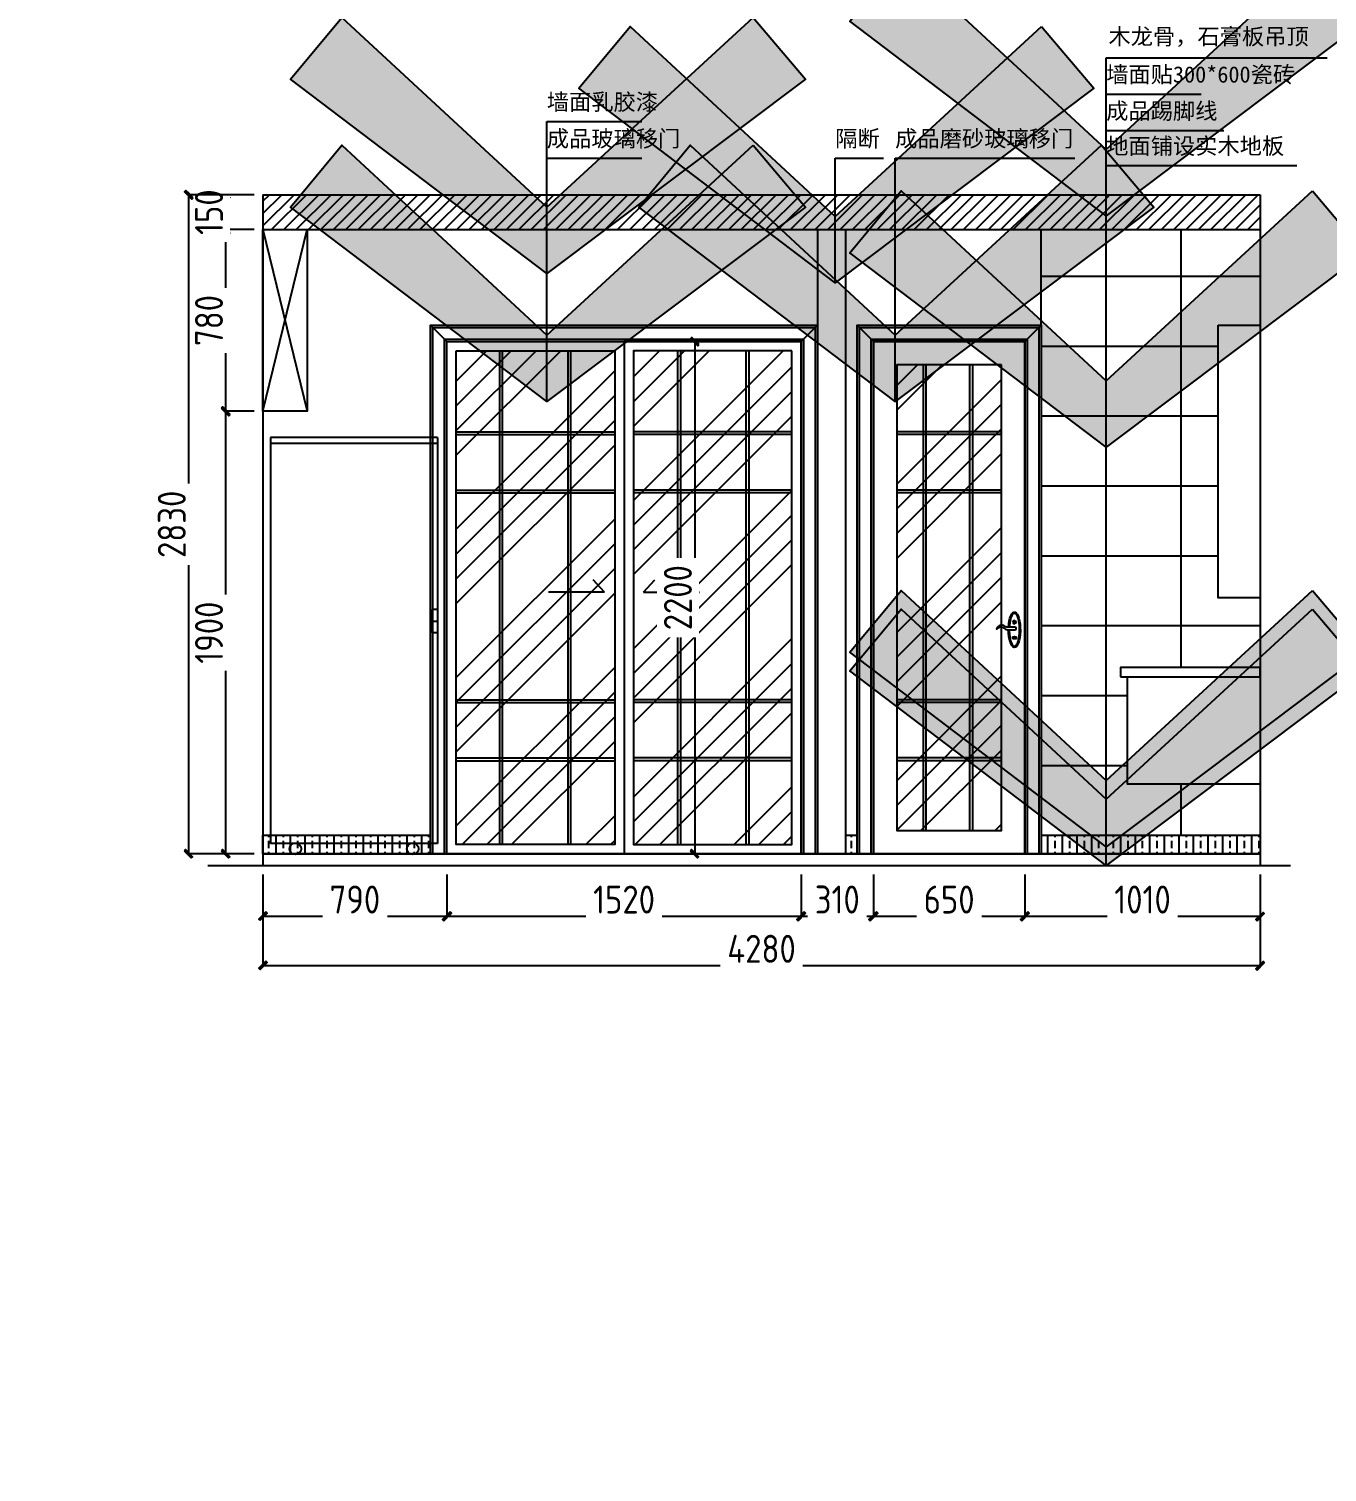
# Model space of a CAD drawing. Extents: x -74236 to 286982, y -14633 to 132816.
# Drawn here: x 114154 to 119725, y 119705 to 125901 of the extents above; entities that cross this region are included whole.
import ezdxf
from ezdxf.xclip import XClip

# ---------------------------------------------------------------- set-up
doc = ezdxf.new("R2010")
doc.units = 0
doc.header["$LTSCALE"] = 10
doc.header["$MEASUREMENT"] = 0
doc.header["$XCLIPFRAME"] = 2
doc.header["$PDSIZE"] = 5
for name, color, linetype in [('10立面', 3, 'Continuous'), ('1活动家具', 4, 'Continuous'), ('2改建新建', 7, 'Continuous'), ('5顶面布置', 3, 'Continuous'), ('8强弱电布置', 3, 'Continuous'), ('JIAJU', 4, 'Continuous'), ('中', 33, 'Continuous'), ('中粗', 143, 'Continuous'), ('图框', 4, 'Continuous'), ('细', 126, 'Continuous'), ('虚线', 47, 'Continuous')]:
    doc.layers.add(name, color=color, linetype=linetype)
doc.styles.get("Standard").update_dxf_attribs({"font": 'gbenor.shx', "bigfont": 'gbcbig.shx'})
doc.dimstyles.new('pw40', dxfattribs={"dimscale": 40, "dimtxt": 1.8, "dimasz": 0.04, "dimexe": 0, "dimexo": 0.625, "dimgap": 0.2, "dimtad": 1, "dimdec": 0, "dimrnd": 0.05, "dimdsep": 46, "dimtxsty": 'Standard', "dimblk": 'BZ', "dimcen": 0.06, "dimclrd": 127, "dimclre": 127, "dimclrt": 1, "dimadec": 0, "dimazin": 0, "dimtfac": 1, "dimtdec": 0, "dimtix": 1, "dimtmove": 2, "dimatfit": 3, "dimldrblk": 'jt', "dimfxl": 1, "dimtvp": 1, "dimtolj": 1, "dimtzin": 0, "dimarcsym": 0})
doc.dimstyles.new('wl20', dxfattribs={"dimscale": 60, "dimtxt": 1.8, "dimasz": 0.03, "dimexe": 0, "dimexo": 0.625, "dimgap": 0.2, "dimtad": 1, "dimdec": 0, "dimrnd": 0.05, "dimdsep": 46, "dimtxsty": 'Standard', "dimblk": 'BZ', "dimcen": 0.06, "dimclrd": 127, "dimclre": 127, "dimclrt": 1, "dimadec": 0, "dimazin": 0, "dimtfac": 1, "dimtdec": 0, "dimtix": 1, "dimtmove": 2, "dimatfit": 3, "dimldrblk": 'jt', "dimfxl": 1, "dimtvp": 1, "dimtfill": 1, "dimtolj": 1, "dimtzin": 0, "dimarcsym": 0})
pattern_1 = [(45, (-2319.34, 35992.13), (-318.198, 318.198), []), (45, (-2213.27, 35992.13), (-318.198, 318.198), []), (45, (-2107.2, 35992.13), (-318.198, 318.198), []), (45, (-2001.14, 35992.13), (-318.198, 318.198), [])]

# ---------------------------------------------------------------- blocks, each defined once
blk = doc.blocks.new('verh35')
at = {"color": 4}
for p, q in [((-177923, -193263.9), (-177759.7, -193358.2)), ((-177759.7, -193358.2), (-177966.5, -193716.4)), ((-177966.5, -193716.4), (-178130.3, -193623))]:
    blk.add_line(p, q, dxfattribs=at)
blk.add_arc((-178049.6, -193430.2), 209, 52.72154, 247.27846, dxfattribs=at)
at = {"color": 8, "ltscale": 8}
blk.add_arc((-177962.9, -193480.3), 220, 79.55082, 220.44918, dxfattribs=at)
blk = doc.blocks.new('43y3y3herf')
at = {"color": 4}
for p, q in [((-177380.3, -193187.5), (-177288, -193023.1)), ((-177020.7, -193391.8), (-177380.3, -193187.5)), ((-176927.5, -193227.9), (-177020.7, -193391.8))]:
    blk.add_line(p, q, dxfattribs=at)
blk.add_arc((-177094.7, -193102.4), 209, 323.12024, 157.67716, dxfattribs=at)
at = {"color": 8, "ltscale": 8}
blk.add_arc((-177144.2, -193189.5), 220, 349.94952, 130.84788, dxfattribs=at)
blk = doc.blocks.new('270')
at = {"color": 4}
blk.add_circle((10142.8, -40166.4), 500, dxfattribs=at)
at = {"color": 8, "linetype": 'Continuous', "ltscale": 5}
blk.add_circle((10142.8, -40166.4), 420, dxfattribs=at)
at = {"color": 8}
blk.add_blockref('43y3y3herf', (187597.4, 153652.8), dxfattribs=at)
for name, p, rotation in [('verh35', (206484.6, 134410.9), 354.0984126523752), ('43y3y3herf', (40981.6, -301154.5), 229.2262715882117)]:
    blk.add_blockref(name, p, dxfattribs=dict(at, rotation=rotation))
at = {"color": 8, "xscale": -1}
for name, p, rotation in [('verh35', (-35762.1, 218516.7), 327.6077461319526), ('43y3y3herf', (-163139.1, -237770.3), 96.26653595320721)]:
    blk.add_blockref(name, p, dxfattribs=dict(at, rotation=rotation))
blk = doc.blocks.new('adsz')
h = blk.add_hatch(color=252)
h.dxf.hatch_style = 1
h.paths.add_polyline_path([(93345.7, 123939.6), (92745.7, 123939.6), (92745.7, 124319.6), (92525.7, 124319.6), (92525.7, 123939.6), (92525.7, 123719.6), (93345.7, 123719.6)])
h.paths.add_polyline_path([(94475.7, 123939.6), (94255.7, 123939.6), (94255.7, 123719.6), (94255.7, 121999.6), (94475.7, 121999.6), (94475.7, 122999.6), (94673.5, 122999.6), (94673.5, 123219.6), (94475.7, 123219.6)])
h.paths.add_polyline_path([(94475.7, 120879.6), (94255.7, 120879.6), (94255.7, 119729.6), (95435.7, 119729.6), (95435.7, 119949.6), (94475.7, 119949.6)])
h.paths.add_polyline_path([(99783.3, 119949.6), (97454.4, 119949.6), (97454.4, 119729.6), (99783.3, 119729.6)])
h.paths.add_polyline_path([(99375.7, 122079.6), (99155.7, 122079.6), (99155.7, 121919.6), (98095.7, 121919.6), (98095.7, 122079.6), (97875.7, 122079.6), (97875.7, 121699.6), (99375.7, 121699.6)])
h.paths.add_polyline_path([(98095.7, 123219.6), (96135.7, 123219.6), (96135.7, 123409.6), (95895.7, 123409.6), (95895.7, 123219.6), (95895.7, 122999.6), (97875.7, 122999.6), (97875.7, 122879.6), (98095.7, 122879.6)])
h.paths.add_polyline_path([(100628.3, 123219.6), (99155.7, 123219.6), (99155.7, 122879.6), (99375.7, 122879.6), (99375.7, 122999.6), (100628.3, 122999.6)])
h.paths.add_polyline_path([(103045.7, 123219.6), (102825.7, 123219.6), (102097.3, 123219.6), (102097.3, 122999.6), (102825.7, 122999.6), (102825.7, 122319.6), (103045.7, 122319.6), (103045.7, 122999.6)])
h.paths.add_polyline_path([(103045.7, 120609.6), (102825.7, 120609.6), (102825.7, 119949.6), (101830.1, 119949.6), (101830.1, 119729.6), (103045.7, 119729.6)])
at = {"color": 0}
for p, q in [((98095.7, 123219.6), (94475.7, 123219.6)), ((97875.7, 122999.6), (94475.7, 122999.6))]:
    blk.add_line(p, q, dxfattribs=at)
at = {"layer": '1活动家具', "color": 251}
blk.add_line((96427.6, 123219.6), (97777.6, 123519.6), dxfattribs=at)
at = {"layer": '1活动家具'}
blk.add_lwpolyline([(96427.6, 123519.6), (97777.6, 123519.6), (97777.6, 123219.6), (96427.6, 123219.6)], close=True, dxfattribs=at)
at = {"rotation": 165.163391754127}
blk.add_blockref('270', (96726.2, 83146.1), dxfattribs=at)
blk = doc.blocks.new('A$C0C8B7CAA')
at = {"layer": '中'}
blk.add_lwpolyline([(27.1, 96.6), (59.8, 96.6, 0.134726), (68.5, 99, -0.033728), (79.5, 104.6, -0.242394), (101.3, 102.9, -0.069166), (110.5, 95.3, -0.089556), (114, 89.8, -0.492531), (113.1, 88.1, -0.187561), (110.5, 89.3, 0.065348), (99.5, 96.8, 0.247741), (80.4, 95.7, 0.042739), (76.3, 92.1, -0.058223), (69, 86.5, -0.093485), (61, 84.6), (26.5, 84.6, -0.610405), (20.6, 93.8, -0.219428), (27.1, 96.6)], format="xyb", dxfattribs=at)
blk.add_ellipse((28.2, 84.8), major_axis=(0, 84.8), ratio=0.333071, start_param=-1.430728, end_param=4.710131, dxfattribs=at)
at = {"layer": '细'}
for p, q in [((28.2, 124.4), (28.2, 117.2)), ((19, 42.8), (19, 50.5)), ((38.2, 50.5), (38.2, 42.8))]:
    blk.add_line(p, q, dxfattribs=at)
blk.add_circle((28.2, 120.8), 7.55, dxfattribs=at)
for centre, start, end in [((28.6, 16.9), 74.06118, 105.93882), ((28.6, 76.3), 254.06118, 285.93882)]:
    blk.add_arc(centre, 34.9, start, end, dxfattribs=at)
at = {"layer": '虚线'}
for p, q in [((21, 48.5), (19, 50.5)), ((21, 44.8), (19, 42.8)), ((21, 48.5), (36.2, 48.5)), ((21, 44.8), (21, 48.5)), ((36.2, 44.8), (21, 44.8)), ((36.2, 48.5), (38.2, 50.5)), ((36.2, 48.5), (36.2, 44.8)), ((36.2, 44.8), (38.2, 42.8))]:
    blk.add_line(p, q, dxfattribs=at)
blk.add_circle((28.2, 120.8), 5.03, dxfattribs=at)
blk.add_open_spline([(51.2, 96.4), (51, 99.9), (50.7, 103.4), (49.8, 113.6), (48.9, 120.1), (46.6, 132.1), (45.2, 137.7), (42.4, 146.2), (41.1, 149.5), (38.6, 154.7), (37.4, 156.7), (35.3, 159.8), (34.4, 160.9), (32.7, 162.5), (32, 163.1), (30.7, 163.9), (30.1, 164.2), (29.1, 164.5), (28.7, 164.6), (27.9, 164.6), (27.5, 164.5), (26.7, 164.3), (26.2, 164.2), (25.2, 163.7), (24.7, 163.3), (23.5, 162.4), (22.9, 161.9), (21.1, 159.9), (19.9, 158.2), (17.4, 154.1), (16.2, 151.7), (14, 146.2), (12.9, 143.1), (10.9, 136.4), (10, 132.7), (7.9, 122.9), (6.9, 116.3), (5.5, 102.7), (5.1, 95.6), (4.9, 81.3), (5.1, 74.1), (6.1, 60.2), (6.9, 53.4), (9, 40.8), (10.4, 34.9), (13.1, 25.6), (14.4, 22), (17, 16.2), (18.2, 14), (20.4, 10.6), (21.4, 9.3), (23.2, 7.4), (23.9, 6.8), (25.3, 5.8), (26, 5.4), (27, 5.1), (27.4, 5), (28.2, 4.9), (28.6, 5), (29.4, 5.1), (29.9, 5.2), (30.8, 5.7), (31.4, 6), (32.5, 6.8), (33.1, 7.4), (34.4, 8.6), (35, 9.4), (37, 12.1), (38.4, 14.4), (41, 19.9), (42.3, 23.1), (44.7, 30.2), (45.7, 34.1), (47.6, 42.5), (48.5, 47), (50.1, 58.5), (50.8, 65.8), (51.3, 76.9), (51.4, 80.8), (51.4, 84.6)], degree=3, knots=[4.852458, 4.852458, 4.852458, 4.852458, 4.981542, 4.981542, 5.234405, 5.234405, 5.487269, 5.487269, 5.678548, 5.678548, 5.836151, 5.836151, 5.966468, 5.966468, 6.075103, 6.075103, 6.183738, 6.183738, 6.272621, 6.272621, 6.361504, 6.361504, 6.450388, 6.450388, 6.539271, 6.539271, 6.628154, 6.628154, 6.794369, 6.794369, 6.960584, 6.960584, 7.126799, 7.126799, 7.293014, 7.293014, 7.551124, 7.551124, 7.809233, 7.809233, 8.067343, 8.067343, 8.325453, 8.325453, 8.583563, 8.583563, 8.783844, 8.783844, 8.947963, 8.947963, 9.083287, 9.083287, 9.19593, 9.19593, 9.308573, 9.308573, 9.397648, 9.397648, 9.486723, 9.486723, 9.575798, 9.575798, 9.664874, 9.664874, 9.753949, 9.753949, 9.843024, 9.843024, 10.028868, 10.028868, 10.214713, 10.214713, 10.400557, 10.400557, 10.586402, 10.586402, 10.855763, 10.855763, 10.993317, 10.993317, 10.993317, 10.993317], dxfattribs=at)
blk = doc.blocks.new('BZ')
at = {"layer": '图框', "linetype": 'Continuous'}
blk.add_hatch(color=2, dxfattribs=at).paths.add_polyline_path([(9.6, 6.5), (6.6, 9.4), (-10.5, -7.5), (-7.4, -10.7)])
blk.add_lwpolyline([(-7.4, -10.7), (9.6, 6.5), (6.6, 9.4), (-10.5, -7.5), (-7.4, -10.7)], dxfattribs=at)
blk = doc.blocks.new('*D63')
at = {"layer": '1活动家具', "color": 127, "lineweight": -2, "transparency": 16777216}
for p, q in [((115120.5, 124259), (114998.9, 124259)), ((114998.9, 122360.8), (114998.9, 124257.2)), ((115120.5, 122359), (114998.9, 122359))]:
    blk.add_line(p, q, dxfattribs=at)
at = {"layer": 'Defpoints', "color": 0, "transparency": 16777216}
for p in [(114998.9, 124259), (115158, 124259), (115158, 122359)]:
    blk.add_point(p, dxfattribs=at)
at = {"layer": '1活动家具', "color": 127, "lineweight": -2, "transparency": 16777216, "xscale": 1.8, "yscale": 1.8, "zscale": 1.8}
for p, rotation in [((114998.9, 124259), 90), ((114998.9, 122359), 270)]:
    blk.add_blockref('BZ', p, dxfattribs=dict(at, rotation=rotation))
at = {"layer": '1活动家具', "color": 1, "transparency": 16777216, "insert": (114926.9, 123309), "char_height": 120, "attachment_point": 5, "rotation": 90, "bg_fill": 3, "box_fill_scale": 1.25, "bg_fill_color": 256, "bg_fill_true_color": 13158600, "bg_fill_transparency": 0}
blk.add_mtext('\\A1;1900', dxfattribs=at)
blk = doc.blocks.new('jt')
at = {"layer": '图框', "linetype": 'Continuous'}
blk.add_hatch(color=2, dxfattribs=at).paths.add_polyline_path([(-22, 17.7), (-16.7, 22.2), (0, 0), (-16.7, -22), (-22, -17.6), (-5.7, 0)])
blk.add_lwpolyline([(-22, 17.7), (-16.7, 22.2), (0, 0), (-16.7, -22), (-22, -17.6), (-5.7, 0), (-22, 17.7)], dxfattribs=at)
blk = doc.blocks.new('*D64')
at = {"layer": '1活动家具', "color": 127, "lineweight": -2, "transparency": 16777216}
for p, q in [((115120.5, 125039), (114998.9, 125039)), ((114998.9, 124260.8), (114998.9, 125037.2)), ((115120.5, 124259), (114998.9, 124259))]:
    blk.add_line(p, q, dxfattribs=at)
at = {"layer": 'Defpoints', "color": 0, "transparency": 16777216}
for p in [(114998.9, 125039), (115158, 125039), (115158, 124259)]:
    blk.add_point(p, dxfattribs=at)
at = {"layer": '1活动家具', "color": 127, "lineweight": -2, "transparency": 16777216, "xscale": 1.8, "yscale": 1.8, "zscale": 1.8}
for p, rotation in [((114998.9, 125039), 90), ((114998.9, 124259), 270)]:
    blk.add_blockref('BZ', p, dxfattribs=dict(at, rotation=rotation))
at = {"layer": '1活动家具', "color": 1, "transparency": 16777216, "insert": (114926.9, 124649), "char_height": 120, "attachment_point": 5, "rotation": 90, "bg_fill": 3, "box_fill_scale": 1.25, "bg_fill_color": 256, "bg_fill_true_color": 13158600, "bg_fill_transparency": 0}
blk.add_mtext('\\A1;780', dxfattribs=at)
blk = doc.blocks.new('*D65')
at = {"layer": '1活动家具', "color": 127, "lineweight": -2, "transparency": 16777216}
for p, q in [((114998.9, 125190.8), (114998.9, 125192.6)), ((115120.5, 125189), (114998.9, 125189)), ((114998.9, 125039), (114998.9, 125189)), ((115120.5, 125039), (114998.9, 125039)), ((114998.9, 125037.2), (114998.9, 125035.4))]:
    blk.add_line(p, q, dxfattribs=at)
at = {"layer": 'Defpoints', "color": 0, "transparency": 16777216}
for p in [(115158, 125189), (115158, 125039)]:
    blk.add_point(p, dxfattribs=at)
at = {"layer": '1活动家具', "color": 127, "lineweight": -2, "transparency": 16777216, "xscale": 1.8, "yscale": 1.8, "zscale": 1.8}
for p, rotation in [((114998.9, 125189), 270), ((114998.9, 125039), 90)]:
    blk.add_blockref('BZ', p, dxfattribs=dict(at, rotation=rotation))
at = {"layer": '1活动家具', "color": 1, "transparency": 16777216, "insert": (114926.9, 125114), "char_height": 120, "attachment_point": 5, "rotation": 90, "bg_fill": 3, "box_fill_scale": 1.25, "bg_fill_color": 256, "bg_fill_true_color": 13158600, "bg_fill_transparency": 0}
blk.add_mtext('\\A1;150', dxfattribs=at)
at = {"layer": 'Defpoints', "color": 0, "transparency": 16777216}
blk.add_point((114998.9, 125189), dxfattribs=at)
blk = doc.blocks.new('*D66')
at = {"layer": '1活动家具', "color": 127, "lineweight": -2, "transparency": 16777216}
for p, q in [((115120.5, 125189), (114839.3, 125189)), ((114839.3, 125187.2), (114839.3, 122360.8)), ((115120.5, 122359), (114839.3, 122359))]:
    blk.add_line(p, q, dxfattribs=at)
at = {"layer": 'Defpoints', "color": 0, "transparency": 16777216}
for p in [(115158, 125189), (114839.3, 122359), (115158, 122359)]:
    blk.add_point(p, dxfattribs=at)
at = {"layer": '1活动家具', "color": 127, "lineweight": -2, "transparency": 16777216, "xscale": 1.8, "yscale": 1.8, "zscale": 1.8}
for p, rotation in [((114839.3, 125189), 90), ((114839.3, 122359), 270)]:
    blk.add_blockref('BZ', p, dxfattribs=dict(at, rotation=rotation))
at = {"layer": '1活动家具', "color": 1, "transparency": 16777216, "insert": (114767.3, 123774), "char_height": 120, "attachment_point": 5, "rotation": 90, "bg_fill": 3, "box_fill_scale": 1.25, "bg_fill_color": 256, "bg_fill_true_color": 13158600, "bg_fill_transparency": 0}
blk.add_mtext('\\A1;2830', dxfattribs=at)
blk = doc.blocks.new('*D67')
at = {"layer": '1活动家具', "color": 127, "lineweight": -2, "transparency": 16777216}
for p, q in [((115158, 122271.5), (115158, 122091.3)), ((115948, 122271.5), (115948, 122091.3)), ((115159.8, 122091.3), (115946.2, 122091.3))]:
    blk.add_line(p, q, dxfattribs=at)
at = {"layer": 'Defpoints', "color": 0, "transparency": 16777216}
for p in [(115158, 122309), (115948, 122309), (115948, 122091.3)]:
    blk.add_point(p, dxfattribs=at)
at = {"layer": '1活动家具', "color": 127, "lineweight": -2, "transparency": 16777216, "xscale": 1.8, "yscale": 1.8, "zscale": 1.8, "rotation": 180}
blk.add_blockref('BZ', (115158, 122091.3), dxfattribs=at)
at = {"layer": '1活动家具', "color": 127, "lineweight": -2, "transparency": 16777216, "xscale": 1.8, "yscale": 1.8, "zscale": 1.8}
blk.add_blockref('BZ', (115948, 122091.3), dxfattribs=at)
at = {"layer": '1活动家具', "color": 1, "transparency": 16777216, "insert": (115553, 122163.3), "char_height": 120, "attachment_point": 5, "bg_fill": 3, "box_fill_scale": 1.25, "bg_fill_color": 256, "bg_fill_true_color": 13158600, "bg_fill_transparency": 0}
blk.add_mtext('\\A1;790', dxfattribs=at)
blk = doc.blocks.new('*D68')
at = {"layer": '1活动家具', "color": 127, "lineweight": -2, "transparency": 16777216}
for p, q in [((115948, 122271.5), (115948, 122091.3)), ((117468, 122271.5), (117468, 122091.3)), ((115949.8, 122091.3), (117466.2, 122091.3))]:
    blk.add_line(p, q, dxfattribs=at)
at = {"layer": 'Defpoints', "color": 0, "transparency": 16777216}
for p in [(115948, 122309), (117468, 122309), (117468, 122091.3)]:
    blk.add_point(p, dxfattribs=at)
at = {"layer": '1活动家具', "color": 127, "lineweight": -2, "transparency": 16777216, "xscale": 1.8, "yscale": 1.8, "zscale": 1.8, "rotation": 180}
blk.add_blockref('BZ', (115948, 122091.3), dxfattribs=at)
at = {"layer": '1活动家具', "color": 127, "lineweight": -2, "transparency": 16777216, "xscale": 1.8, "yscale": 1.8, "zscale": 1.8}
blk.add_blockref('BZ', (117468, 122091.3), dxfattribs=at)
at = {"layer": '1活动家具', "color": 1, "transparency": 16777216, "insert": (116708, 122163.3), "char_height": 120, "attachment_point": 5, "bg_fill": 3, "box_fill_scale": 1.25, "bg_fill_color": 256, "bg_fill_true_color": 13158600, "bg_fill_transparency": 0}
blk.add_mtext('\\A1;1520', dxfattribs=at)
blk = doc.blocks.new('*D69')
at = {"layer": '1活动家具', "color": 127, "lineweight": -2, "transparency": 16777216}
for p, q in [((117468, 122271.5), (117468, 122091.3)), ((117778, 122271.5), (117778, 122091.3)), ((117469.8, 122091.3), (117776.2, 122091.3))]:
    blk.add_line(p, q, dxfattribs=at)
at = {"layer": 'Defpoints', "color": 0, "transparency": 16777216}
for p in [(117468, 122309), (117778, 122309)]:
    blk.add_point(p, dxfattribs=at)
at = {"layer": '1活动家具', "color": 127, "lineweight": -2, "transparency": 16777216, "xscale": 1.8, "yscale": 1.8, "zscale": 1.8, "rotation": 180}
blk.add_blockref('BZ', (117468, 122091.3), dxfattribs=at)
at = {"layer": '1活动家具', "color": 127, "lineweight": -2, "transparency": 16777216, "xscale": 1.8, "yscale": 1.8, "zscale": 1.8}
blk.add_blockref('BZ', (117778, 122091.3), dxfattribs=at)
at = {"layer": '1活动家具', "color": 1, "transparency": 16777216, "insert": (117623, 122163.3), "char_height": 120, "attachment_point": 5, "bg_fill": 3, "box_fill_scale": 1.25, "bg_fill_color": 256, "bg_fill_true_color": 13158600, "bg_fill_transparency": 0}
blk.add_mtext('\\A1;310', dxfattribs=at)
at = {"layer": 'Defpoints', "color": 0, "transparency": 16777216}
blk.add_point((117778, 122091.3), dxfattribs=at)
blk = doc.blocks.new('*D70')
at = {"layer": '1活动家具', "color": 127, "lineweight": -2, "transparency": 16777216}
for p, q in [((117778, 122271.5), (117778, 122091.3)), ((118428, 122271.5), (118428, 122091.3)), ((117779.8, 122091.3), (118426.2, 122091.3))]:
    blk.add_line(p, q, dxfattribs=at)
at = {"layer": 'Defpoints', "color": 0, "transparency": 16777216}
for p in [(117778, 122309), (118428, 122309), (118428, 122091.3)]:
    blk.add_point(p, dxfattribs=at)
at = {"layer": '1活动家具', "color": 127, "lineweight": -2, "transparency": 16777216, "xscale": 1.8, "yscale": 1.8, "zscale": 1.8, "rotation": 180}
blk.add_blockref('BZ', (117778, 122091.3), dxfattribs=at)
at = {"layer": '1活动家具', "color": 127, "lineweight": -2, "transparency": 16777216, "xscale": 1.8, "yscale": 1.8, "zscale": 1.8}
blk.add_blockref('BZ', (118428, 122091.3), dxfattribs=at)
at = {"layer": '1活动家具', "color": 1, "transparency": 16777216, "insert": (118103, 122163.3), "char_height": 120, "attachment_point": 5, "bg_fill": 3, "box_fill_scale": 1.25, "bg_fill_color": 256, "bg_fill_true_color": 13158600, "bg_fill_transparency": 0}
blk.add_mtext('\\A1;650', dxfattribs=at)
blk = doc.blocks.new('*D71')
at = {"layer": '1活动家具', "color": 127, "lineweight": -2, "transparency": 16777216}
for p, q in [((118428, 122271.5), (118428, 122091.3)), ((119438, 122271.5), (119438, 122091.3)), ((118429.8, 122091.3), (119436.2, 122091.3))]:
    blk.add_line(p, q, dxfattribs=at)
at = {"layer": 'Defpoints', "color": 0, "transparency": 16777216}
for p in [(118428, 122309), (119438, 122309), (119438, 122091.3)]:
    blk.add_point(p, dxfattribs=at)
at = {"layer": '1活动家具', "color": 127, "lineweight": -2, "transparency": 16777216, "xscale": 1.8, "yscale": 1.8, "zscale": 1.8, "rotation": 180}
blk.add_blockref('BZ', (118428, 122091.3), dxfattribs=at)
at = {"layer": '1活动家具', "color": 127, "lineweight": -2, "transparency": 16777216, "xscale": 1.8, "yscale": 1.8, "zscale": 1.8}
blk.add_blockref('BZ', (119438, 122091.3), dxfattribs=at)
at = {"layer": '1活动家具', "color": 1, "transparency": 16777216, "insert": (118933, 122163.3), "char_height": 120, "attachment_point": 5, "bg_fill": 3, "box_fill_scale": 1.25, "bg_fill_color": 256, "bg_fill_true_color": 13158600, "bg_fill_transparency": 0}
blk.add_mtext('\\A1;1010', dxfattribs=at)
blk = doc.blocks.new('*D72')
at = {"layer": '1活动家具', "color": 127, "lineweight": -2, "transparency": 16777216}
for p, q in [((115158, 122271.5), (115158, 121879.8)), ((119438, 122271.5), (119438, 121879.8)), ((115159.8, 121879.8), (119436.2, 121879.8))]:
    blk.add_line(p, q, dxfattribs=at)
at = {"layer": 'Defpoints', "color": 0, "transparency": 16777216}
for p in [(115158, 122309), (119438, 122309), (119438, 121879.8)]:
    blk.add_point(p, dxfattribs=at)
at = {"layer": '1活动家具', "color": 127, "lineweight": -2, "transparency": 16777216, "xscale": 1.8, "yscale": 1.8, "zscale": 1.8, "rotation": 180}
blk.add_blockref('BZ', (115158, 121879.8), dxfattribs=at)
at = {"layer": '1活动家具', "color": 127, "lineweight": -2, "transparency": 16777216, "xscale": 1.8, "yscale": 1.8, "zscale": 1.8}
blk.add_blockref('BZ', (119438, 121879.8), dxfattribs=at)
at = {"layer": '1活动家具', "color": 1, "transparency": 16777216, "insert": (117298, 121951.8), "char_height": 120, "attachment_point": 5, "bg_fill": 3, "box_fill_scale": 1.25, "bg_fill_color": 256, "bg_fill_true_color": 13158600, "bg_fill_transparency": 0}
blk.add_mtext('\\A1;4280', dxfattribs=at)
blk = doc.blocks.new('*D73')
at = {"layer": '1活动家具', "color": 127, "lineweight": -2, "transparency": 16777216}
for p, q in [((117050.5, 124559), (117011.1, 124559)), ((117011.1, 124557.2), (117011.1, 122360.8)), ((117021.2, 122359), (117011.1, 122359))]:
    blk.add_line(p, q, dxfattribs=at)
at = {"layer": 'Defpoints', "color": 0, "transparency": 16777216}
for p in [(117088, 124559), (117011.1, 122359), (117058.7, 122359)]:
    blk.add_point(p, dxfattribs=at)
at = {"layer": '1活动家具', "color": 127, "lineweight": -2, "transparency": 16777216, "xscale": 1.8, "yscale": 1.8, "zscale": 1.8}
for p, rotation in [((117011.1, 124559), 90), ((117011.1, 122359), 270)]:
    blk.add_blockref('BZ', p, dxfattribs=dict(at, rotation=rotation))
at = {"layer": '1活动家具', "color": 1, "transparency": 16777216, "insert": (116939.1, 123459), "char_height": 120, "attachment_point": 5, "rotation": 90, "bg_fill": 3, "box_fill_scale": 1.25, "bg_fill_color": 256, "bg_fill_true_color": 13158600, "bg_fill_transparency": 0}
blk.add_mtext('\\A1;2200', dxfattribs=at)

msp = doc.modelspace()

# ---------------------------------------------------------------- hatches: boundary and pattern name
at = {"layer": '2改建新建'}
h = msp.add_hatch(dxfattribs=at)
h.set_pattern_fill('ANSI31', color=251, scale=300)
h.set_pattern_definition([(45, (19022.273, 758.47), (-26.516504, 26.516504), [])])
h.paths.add_polyline_path([(119438, 125039), (119438, 125189), (115158, 125189), (115158, 125039)])
at = {"layer": '5顶面布置'}
h = msp.add_hatch(dxfattribs=at)
h.set_pattern_fill('ANSI33', color=251, scale=250, angle=45, double=1)
h.set_pattern_definition([(90, (10277.135, 758.47), (-62.5, 1e-14), []), (90, (10308.385, 789.72), (-62.5, 1e-14), [31.25, -15.625])])
h.paths.add_polyline_path([(115878, 122359), (115878, 122439), (115158, 122439), (115158, 122359)])
h.paths.add_polyline_path([(118498, 122439), (118498, 122359), (119438, 122359), (119438, 122439)])
h.paths.add_polyline_path([(117658, 122439), (117658, 122359), (117708, 122359), (117708, 122439)])
at = {"layer": '8强弱电布置'}
h = msp.add_hatch(dxfattribs=at)
h.set_pattern_fill('ANSI34', color=251, scale=600, style=0)
h.set_pattern_definition(pattern_1)
h.paths.add_polyline_path([(116668, 124519), (115988, 124519), (115988, 122399), (116668, 122399)])
h = msp.add_hatch(dxfattribs=at)
h.set_pattern_fill('ANSI34', color=251, scale=600, style=0)
h.set_pattern_definition(pattern_1)
h.paths.add_polyline_path([(116748, 124519), (117428, 124519), (117428, 122399), (116748, 122399)])
h = msp.add_hatch(dxfattribs=at)
h.set_pattern_fill('ANSI34', color=251, scale=600, style=0)
h.set_pattern_definition([(45, (-1359.34, 35892.13), (-318.198, 318.198), []), (45, (-1253.27, 35892.13), (-318.198, 318.198), []), (45, (-1147.2, 35892.13), (-318.198, 318.198), []), (45, (-1041.14, 35892.13), (-318.198, 318.198), [])])
h.paths.add_polyline_path([(118328, 122459), (117878, 122459), (117878, 124459), (118328, 124459)])

# ---------------------------------------------------------------- linework, layer by layer
at = {"layer": '1活动家具', "color": 0}
for p, q in [((119438, 125189), (119438, 122309)), ((118498, 124629), (118498, 125039)), ((116624.7, 123482.1), (116575.5, 123536.3)), ((116791.2, 123482.1), (116840.4, 123536.3)), ((116624.7, 123482.1), (116383.8, 123482.1)), ((116791.2, 123482.1), (117032.2, 123482.1))]:
    msp.add_line(p, q, dxfattribs=at)
at = {"layer": '1活动家具', "color": 3}
for p, q in [((117538, 125039), (117538, 122359)), ((117658, 125039), (117658, 122359))]:
    msp.add_line(p, q, dxfattribs=at)
at = {"layer": '1活动家具', "color": 251}
for p, q in [((119098, 123159), (119098, 125039)), ((118498, 124839), (119438, 124839)), ((118498, 124539), (119258, 124539)), ((118498, 124239), (119258, 124239)), ((118498, 123939), (119258, 123939)), ((118498, 123639), (119258, 123639)), ((118498, 123339), (119438, 123339)), ((118498, 123039), (118868, 123039)), ((118498, 122739), (118868, 122739)), ((119098, 122439), (119098, 122659))]:
    msp.add_line(p, q, dxfattribs=at)
at = {"layer": '1活动家具', "color": 252}
for p, q in [((115948, 124559), (115878, 124629)), ((117468, 124559), (117538, 124629)), ((117778, 124559), (117708, 124629)), ((118428, 124559), (118498, 124629))]:
    msp.add_line(p, q, dxfattribs=at)
at = {"layer": '1活动家具', "color": 0}
msp.add_lwpolyline([(115158, 125039), (115348, 125039), (115348, 124259), (115158, 124259)], close=True, dxfattribs=at)
at = {"layer": '1活动家具', "color": 3}
for points in [[(115878, 122359), (115878, 124629), (117538, 124629), (117538, 122359)], [(117708, 122359), (117708, 124629), (118498, 124629), (118498, 122359)], [(115948, 122359), (115948, 124559), (117468, 124559), (117468, 122359)], [(117778, 122359), (117778, 124559), (118428, 124559), (118428, 122359)]]:
    msp.add_lwpolyline(points, dxfattribs=at)
at = {"layer": '1活动家具', "color": 252}
for points in [[(115888, 122359), (115888, 124619), (117528, 124619), (117528, 122359)], [(117718, 122359), (117718, 124619), (118488, 124619), (118488, 122359)], [(115938, 122359), (115938, 124569), (117478, 124569), (117478, 122359)], [(115948, 122359), (115948, 124559), (117468, 124559), (117468, 122359)], [(117768, 122359), (117768, 124569), (118438, 124569), (118438, 122359)], [(117778, 122359), (117778, 124559), (118428, 124559), (118428, 122359)]]:
    msp.add_lwpolyline(points, dxfattribs=at)
at = {"layer": '1活动家具', "color": 3}
for points in [[(119258, 124629), (119438, 124629), (119438, 123459), (119258, 123459)], [(118838, 123119), (119438, 123119), (119438, 123159), (118838, 123159)], [(118868, 123119), (119438, 123119), (119438, 122659), (118868, 122659)]]:
    msp.add_lwpolyline(points, close=True, dxfattribs=at)
at = {"layer": '2改建新建', "color": 0}
for p, q in [((115158, 125189), (115158, 122309)), ((115158, 125189), (119438, 125189)), ((115158, 125039), (119438, 125039)), ((115158, 122359), (119438, 122359)), ((114922, 122309), (119567.5, 122309))]:
    msp.add_line(p, q, dxfattribs=at)
at = {"layer": '2改建新建', "color": 251}
for p, q in [((115158, 124259), (115348, 125039)), ((115158, 125039), (115348, 124259))]:
    msp.add_line(p, q, dxfattribs=at)
at = {"layer": '2改建新建', "color": 0}
for points in [[(119438, 122359), (115158, 122359), (115158, 122439), (115878, 122439)], [(117658, 122439), (117708, 122439)], [(118498, 122439), (119438, 122439)]]:
    msp.add_lwpolyline(points, dxfattribs=at)
at = {"layer": '8强弱电布置', "color": 251}
for p, q in [((116173, 124519), (116173, 122399)), ((116185, 124519), (116185, 122399)), ((116466.3, 124519), (116466.3, 122399)), ((116478.3, 124519), (116478.3, 122399)), ((116937.6, 124519), (116937.6, 122399)), ((116949.6, 124519), (116949.6, 122399)), ((117231, 124519), (117231, 122399)), ((117243, 124519), (117243, 122399)), ((117991, 124459), (117991, 122459)), ((118003, 124459), (118003, 122459)), ((118191, 124459), (118191, 122459)), ((118203, 124459), (118203, 122459)), ((115988, 124171), (116668, 124171)), ((115988, 124159), (116668, 124159)), ((117428, 124171), (116748, 124171)), ((117428, 124159), (116748, 124159)), ((118328, 124171), (117878, 124171)), ((118328, 124159), (117878, 124159)), ((115988, 123921), (116668, 123921)), ((115988, 123909), (116668, 123909)), ((117428, 123921), (116748, 123921)), ((117428, 123909), (116748, 123909)), ((118328, 123921), (117878, 123921)), ((118328, 123909), (117878, 123909)), ((115988, 123021), (116668, 123021)), ((115988, 123009), (116668, 123009)), ((117428, 123021), (116748, 123021)), ((117428, 123009), (116748, 123009)), ((118328, 123021), (117878, 123021)), ((118328, 123009), (117878, 123009)), ((115988, 122771), (116668, 122771)), ((115988, 122759), (116668, 122759)), ((117428, 122771), (116748, 122771)), ((117428, 122759), (116748, 122759)), ((118328, 122771), (117878, 122771)), ((118328, 122759), (117878, 122759))]:
    msp.add_line(p, q, dxfattribs=at)
for points in [[(115948, 124559), (116708, 124559), (116708, 122359), (115948, 122359)], [(117468, 124559), (116708, 124559), (116708, 122359), (117468, 122359)], [(118428, 124559), (117778, 124559), (117778, 122359), (118428, 122359)], [(115988, 124519), (116668, 124519), (116668, 122399), (115988, 122399)], [(117428, 124519), (116748, 124519), (116748, 122399), (117428, 122399)], [(118328, 124459), (117878, 124459), (117878, 122459), (118328, 122459)]]:
    msp.add_lwpolyline(points, close=True, dxfattribs=at)
at = {"layer": 'JIAJU'}
for p, q in [((115191.2, 124146.5), (115191.2, 122404.6)), ((115907.6, 124146.5), (115191.2, 124146.5)), ((115907.6, 124121.5), (115191.2, 124121.5)), ((115907.6, 124146.5), (115907.6, 122404.6)), ((115882.6, 123408.8), (115882.6, 123308.8)), ((115907.6, 123408.8), (115882.6, 123408.8)), ((115882.6, 123358.8), (115907.6, 123358.8)), ((115907.6, 123308.8), (115882.6, 123308.8)), ((115907.6, 122404.6), (115191.2, 122404.6))]:
    msp.add_line(p, q, dxfattribs=at)
for centre in [(115297.5, 122381), (115801.3, 122381)]:
    msp.add_circle(centre, 25, dxfattribs=at)

# ---------------------------------------------------------------- block references
at = {"layer": '2改建新建', "color": 0}
ref = msp.add_blockref('adsz', (-8061.7, 222751.2), dxfattribs=dict(at, rotation=270))
XClip(ref).set_block_clipping_path([(94700.3861224474, 122999.6485216264), (96474.7672742818, 127739.6485216264)])
at = {"layer": '中粗', "xscale": -0.9000000001396984, "yscale": 0.9000000001396984, "zscale": 0.9000000001396984}
msp.add_blockref('A$C0C8B7CAA', (118408.6, 123245.2), dxfattribs=at)

# ---------------------------------------------------------------- texts
at = {"layer": '10立面', "char_height": 70, "width": 1312.575, "attachment_point": 1}
for s, insert in [('{\\fSimSun|b0|i0|c134|p2;\\C1;木龙骨，石膏板吊顶}', (118786.7, 125903)), ('{\\fSimSun|b0|i0|c134|p2;\\C1;墙面贴300*600瓷砖}', (118777, 125740.1)), ('{\\fSimSun|b0|i0|c134|p2;\\C1;墙面乳胶漆}', (116376.6, 125622)), ('{\\fSimSun|b0|i0|c134|p2;\\C1;成品踢脚线}', (118777, 125583.4)), ('{\\fSimSun|b0|i0|c134|p2;\\C1;成品玻璃移门}', (116376.6, 125464.8)), ('{\\fSimSun|b0|i0|c134|p2;\\C1;隔断}', (117614.3, 125464.8)), ('{\\fSimSun|b0|i0|c134|p2;\\C1;成品磨砂玻璃移门}', (117871.4, 125464.8)), ('{\\fSimSun|b0|i0|c134|p2;\\C1;地面铺设实木地板}', (118777, 125432.9))]:
    msp.add_mtext(s, dxfattribs=dict(at, insert=insert))

# ---------------------------------------------------------------- leaders
for points in [[(118777, 124105), (118777, 125620.9), (119184.5, 125620.9)], [(116376.6, 124849.9), (116376.6, 125502.9), (116784.1, 125502.9)], [(118777, 122390), (118777, 125464.3), (119281.2, 125464.3)], [(116376.6, 124300.8), (116376.6, 125345.7), (116784.1, 125345.7)], [(117614.3, 124810.5), (117614.3, 125345.7), (117821.8, 125345.7)], [(117871.4, 124300.8), (117871.4, 125345.7), (118641.8, 125345.7)], [(118777, 122309.6), (118777, 125313.8), (119594.6, 125313.8)]]:
    msp.add_leader(points, dimstyle='pw40', override={"dimscale": 50, "dimasz": 1, "dimtad": 0})
at = {"layer": '10立面'}
msp.add_leader([(118777, 125098.1), (118777, 125776), (119725.1, 125776)], dimstyle='pw40', override={"dimscale": 50, "dimasz": 1, "dimtad": 0}, dxfattribs=at)

# ---------------------------------------------------------------- next in the draw order: dimensions: what is measured, and where the dimension line sits
at = {"layer": '1活动家具', "color": 251}
for base, p1, p2, picture, middle in [((117011.1, 122359), (117088, 124559), (117058.7, 122359), '*D73', (116939.1, 123459)), ((114998.9, 124259), (115158, 122359), (115158, 124259), '*D63', (114926.9, 123309))]:
    dim = msp.add_linear_dim(base=base, p1=p1, p2=p2, angle=90, dimstyle='wl20', override={"dimtxt": 2, "dimfxl": 20, "dimfxlon": 1, "dimarcsym": 1}, dxfattribs=at)
    dim.commit()
    dim.dimension.update_dxf_attribs({"geometry": picture, "text_midpoint": middle})
dim = msp.add_linear_dim(base=(115948, 122091.3), p1=(115158, 122309), p2=(115948, 122309), dimstyle='wl20', override={"dimtxt": 2, "dimfxl": 20, "dimfxlon": 1, "dimarcsym": 1}, dxfattribs=at)
dim.commit()
dim.dimension.update_dxf_attribs({"geometry": '*D67', "text_midpoint": (115553, 122163.3)})

# ---------------------------------------------------------------- next in the draw order: dimensions: what is measured, and where the dimension line sits
dim = msp.add_linear_dim(base=(114998.9, 125039), p1=(115158, 124259), p2=(115158, 125039), angle=90, dimstyle='wl20', override={"dimtxt": 2, "dimfxl": 20, "dimfxlon": 1, "dimarcsym": 1}, dxfattribs=at)
dim.commit()
dim.dimension.update_dxf_attribs({"geometry": '*D64', "text_midpoint": (114926.9, 124649)})
dim = msp.add_linear_dim(base=(117468, 122091.3), p1=(115948, 122309), p2=(117468, 122309), dimstyle='wl20', override={"dimtxt": 2, "dimfxl": 20, "dimfxlon": 1, "dimarcsym": 1}, dxfattribs=at)
dim.commit()
dim.dimension.update_dxf_attribs({"geometry": '*D68', "text_midpoint": (116708, 122163.3)})

# ---------------------------------------------------------------- next in the draw order: dimensions: what is measured, and where the dimension line sits
dim = msp.add_linear_dim(base=(114998.9, 125189), p1=(115158, 125039), p2=(115158, 125189), angle=90, dimstyle='wl20', override={"dimtxt": 2, "dimfxl": 20, "dimfxlon": 1, "dimarcsym": 1}, dxfattribs=at)
dim.commit()
dim.dimension.update_dxf_attribs({"geometry": '*D65', "text_midpoint": (114926.9, 125114)})
dim = msp.add_linear_dim(base=(117778, 122091.3), p1=(117468, 122309), p2=(117778, 122309), dimstyle='wl20', override={"dimtxt": 2, "dimfxl": 20, "dimfxlon": 1, "dimarcsym": 1}, dxfattribs=at)
dim.commit()
dim.dimension.update_dxf_attribs({"geometry": '*D69', "text_midpoint": (117623, 122163.3)})

# ---------------------------------------------------------------- next in the draw order: dimensions: what is measured, and where the dimension line sits
dim = msp.add_linear_dim(base=(114839.3, 122359), p1=(115158, 125189), p2=(115158, 122359), angle=90, dimstyle='wl20', override={"dimtxt": 2, "dimfxl": 20, "dimfxlon": 1, "dimarcsym": 1}, dxfattribs=at)
dim.commit()
dim.dimension.update_dxf_attribs({"geometry": '*D66', "text_midpoint": (114767.3, 123774)})
dim = msp.add_linear_dim(base=(118428, 122091.3), p1=(117778, 122309), p2=(118428, 122309), dimstyle='wl20', override={"dimtxt": 2, "dimfxl": 20, "dimfxlon": 1, "dimarcsym": 1}, dxfattribs=at)
dim.commit()
dim.dimension.update_dxf_attribs({"geometry": '*D70', "text_midpoint": (118103, 122163.3)})

# ---------------------------------------------------------------- next in the draw order: dimensions: what is measured, and where the dimension line sits
dim = msp.add_linear_dim(base=(119438, 122091.3), p1=(118428, 122309), p2=(119438, 122309), dimstyle='wl20', override={"dimtxt": 2, "dimfxl": 20, "dimfxlon": 1, "dimarcsym": 1}, dxfattribs=at)
dim.commit()
dim.dimension.update_dxf_attribs({"geometry": '*D71', "text_midpoint": (118933, 122163.3)})

# ---------------------------------------------------------------- next in the draw order: dimensions: what is measured, and where the dimension line sits
dim = msp.add_linear_dim(base=(119438, 121879.8), p1=(115158, 122309), p2=(119438, 122309), dimstyle='wl20', override={"dimtxt": 2, "dimfxl": 20, "dimfxlon": 1, "dimarcsym": 1}, dxfattribs=at)
dim.commit()
dim.dimension.update_dxf_attribs({"geometry": '*D72', "text_midpoint": (117298, 121951.8)})

doc.saveas('drawing.dxf')
